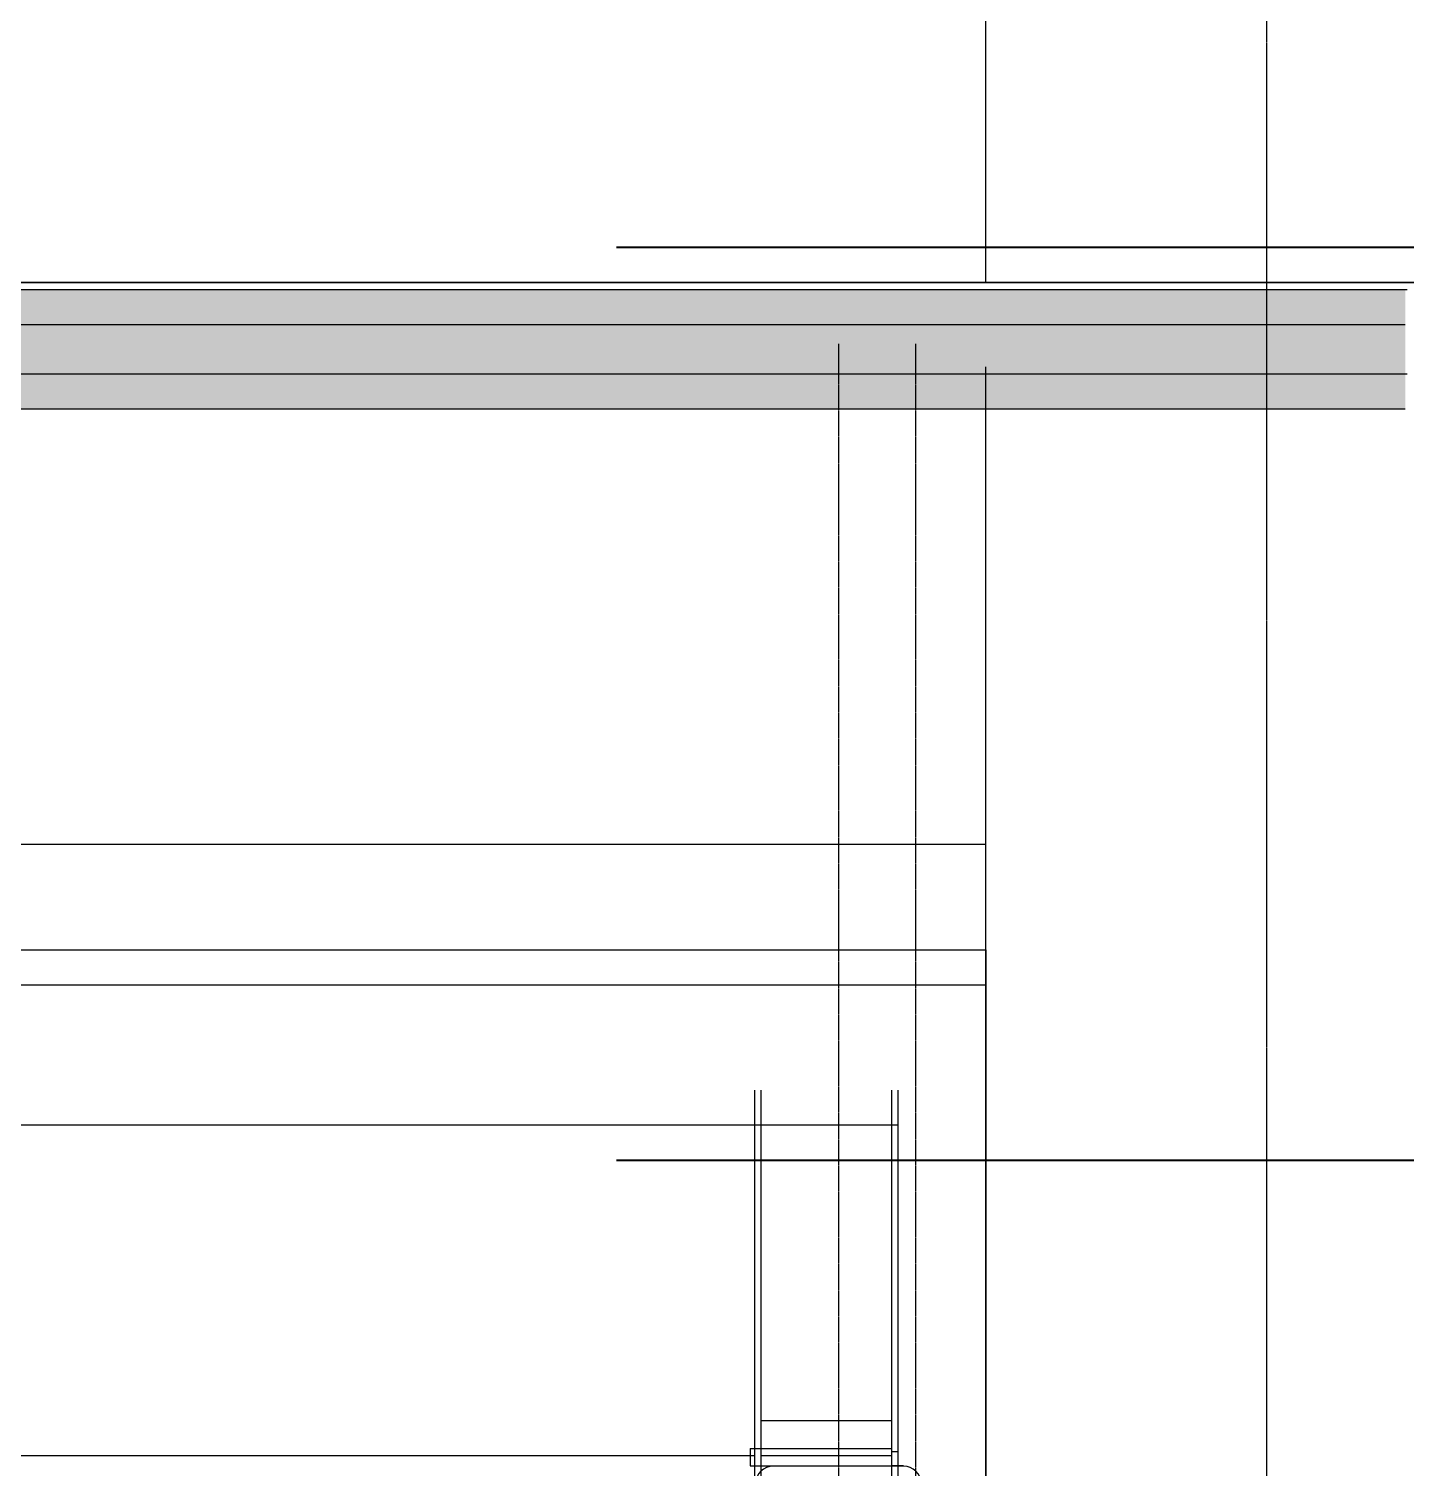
# Model space of a CAD drawing. Extents: x 220580 to 2027826, y -309201 to 71987.
# Drawn here: x 402285 to 404247, y -218217 to -216168 of the extents above; entities that cross this region are included whole.
import ezdxf

# ---------------------------------------------------------------- set-up
doc = ezdxf.new("R2010")
doc.units = 0
for name, pattern in [('20剖面图$0$DASH', [0.35, 0.25, -0.1]), ('20剖面图$0$DOTE', [2.42, 2, -0.2, 0.02, -0.2]), ('__DASH', [0.35, 0.25, -0.1]), ('CENTER', [2, 1.25, -0.25, 0.25, -0.25]), ('DASH', [0.35, 0.25, -0.1]), ('DOTE', [2.42, 2, -0.2, 0.02, -0.2]), ('ZN-DASH', [0.35, 0.25, -0.1])]:
    doc.linetypes.add(name, pattern=pattern)
for name, color, linetype in [('!ZN3-铝板幕墙-3', 3, 'Continuous'), ('1 轴线 辅助线', 1, 'CENTER'), ('20剖面图$0$A-AXIS-DOTE', 14, '20剖面图$0$DOTE'), ('20剖面图$0$AS-COLN', 6, 'Continuous'), ('20剖面图$0$COLUMN', 9, 'Continuous'), ('20剖面图$0$FAG16-10MA1-端梁结构', 7, 'Continuous'), ('20剖面图$0$FHSGH10105-主梁-01', 7, 'Continuous'), ('20剖面图$0$FHSGH10105-主梁-02', 7, 'Continuous'), ('20剖面图$0$FHSGH10105-主梁-06', 7, 'Continuous'), ('20剖面图$0$PUB_HATCH', 8, 'Continuous'), ('20剖面图$0$连接板', 7, 'Continuous'), ('A-AXIS-DOTE', 14, 'DOTE'), ('A-AXIS-DP', 126, 'Continuous'), ('A-LIN-V', 9, 'Continuous'), ('A-SFCE', 30, 'Continuous'), ('AS-COLN', 6, 'Continuous'), ('COLUMN', 4, 'Continuous'), ('DOTE', 1, 'CENTER'), ('FHSGH10105-主梁-01', 7, 'Continuous'), ('FHSGH10105-主梁-02', 7, 'Continuous'), ('FHSGH10105-主梁-04', 7, 'Continuous'), ('FHSGH10105-主梁-06', 7, 'Continuous'), ('PUB_HATCH', 8, 'Continuous')]:
    doc.layers.add(name, color=color, linetype=linetype)

# ---------------------------------------------------------------- blocks, each defined once
blk = doc.blocks.new('5555rrrrrrrrrrr')
at = {"color": 6, "linetype": 'DASH'}
blk.add_lwpolyline([(-1626925, 568562.5), (-1636625, 568562.5), (-1636625, 574792.5), (-1626925, 574792.5), (-1626925, 568562.5)], dxfattribs=at)
at = {"layer": 'A-AXIS-DOTE'}
for p, q in [((-1627135, 575655), (-1627135, 568562.5)), ((-1627025, 575655), (-1627025, 568562.5))]:
    blk.add_line(p, q, dxfattribs=at)
at = {"layer": 'FHSGH10105-主梁-01', "color": 7, "linetype": 'Continuous'}
for p, q in [((-1627059.3, 574592.5), (-1627059.3, 574234.5)), ((-1627050.3, 574592.5), (-1627050.3, 574234.5)), ((-1627059.3, 574234.5), (-1627059.3, 574077.4)), ((-1627050.3, 574234.5), (-1627050.3, 574077.4))]:
    blk.add_line(p, q, dxfattribs=at)
at = {"layer": 'FHSGH10105-主梁-02', "color": 7, "linetype": 'Continuous'}
for p, q in [((-1627254, 574234.9), (-1627254, 574592.5)), ((-1627245, 574234.9), (-1627245, 574592.5)), ((-1627254, 574082.5), (-1627254, 574234.9)), ((-1627245, 574082.5), (-1627245, 574234.9))]:
    blk.add_line(p, q, dxfattribs=at)
at = {"layer": 'FHSGH10105-主梁-04', "color": 7, "linetype": 'Continuous'}
blk.add_line((-1627050.3, 574592.5), (-1636490.7, 574592.5), dxfattribs=at)
at = {"layer": 'FHSGH10105-主梁-06', "color": 7, "linetype": 'Continuous'}
for p, q in [((-1627254, 574121.8), (-1636296, 574121.8)), ((-1627059.3, 574121.8), (-1627245, 574121.8))]:
    blk.add_line(p, q, dxfattribs=at)
blk = doc.blocks.new('20250821141233')
at = {"layer": 'A-AXIS-DOTE', "linetype": '__DASH', "ltscale": 2}
blk.add_line((131047.7, 7500), (109330.4, 7500), dxfattribs=at)
at = {"layer": 'DOTE', "ltscale": 180}
blk.add_line((125100, -5813.6), (125100, 18238.3), dxfattribs=at)
blk = doc.blocks.new('20250828132035')
at = {"layer": '20剖面图$0$PUB_HATCH'}
h = blk.add_hatch(dxfattribs=at)
h.set_pattern_fill('钢筋混凝土', color=256, scale=30, style=0)
h.set_pattern_definition([(45, (1654310.4, -568207.45), (-53.0330086, 53.0330086), []), (50, (1654310.4, -568207.45), (215.178055, -18.82564), [22.5, -247.5]), (355, (1654310.4, -568207.45), (-41.6254, 225.65764), [18, -198]), (100.4514, (1654328.33, -568209.02), (173.552815, 206.831863), [19.122057, -210.342634]), (46.1842, (1654310.4, -568147.45), (320.172315, -49.655704), [33.75, -371.25]), (96.6356, (1654337.08, -568151.6), (280.39881, 292.23536), [28.683086, -315.5139]), (351.1842, (1654310.4, -568147.45), (280.398584, 292.23558), [27, -297]), (21, (1654340.4, -568162.45), (179.072116, -120.785667), [22.5, -247.5]), (326, (1654340.4, -568162.45), (72.9946, 217.545014), [18, -198]), (71.4514, (1654355.32, -568172.52), (252.066789, 96.75915), [19.122057, -210.342634]), (37.5, (1654310.4, -568207.45), (3.6479566, 99.868156), [0, -195.6, 0, -201, 0, -198.75]), (7.5, (1654310.4, -568207.45), (78.920861, 118.3235136), [0, -114.6, 0, -191.1, 0, -75.75]), (327.5, (1654243.5, -568207.45), (160.146731, -6.7664615), [0, -75, 0, -234, 0, -310.5]), (317.5, (1654213.5, -568207.45), (174.955851, 30.031495), [0, -97.5, 0, -155.4, 0, -220.5])])
h.paths.add_polyline_path([(-2.7, 7370), (-2.7, 7490), (-10550, 7490), (-10550, 7370)])
at = {"color": 4, "linetype": 'ZN-DASH', "ltscale": 30, "const_width": 3}
for points in [[(455.6, 7536.5), (455.6, 7550), (-1126.3, 7550)], [(455.6, 6263.5), (455.6, 6250), (-1126.3, 6250)]]:
    blk.add_lwpolyline(points, dxfattribs=at)
at = {"color": 6, "linetype": '20剖面图$0$DASH'}
blk.add_lwpolyline([(-600, 320), (-10300, 320), (-10300, 6550), (-600, 6550), (-600, 320)], dxfattribs=at)
at = {"layer": '20剖面图$0$A-AXIS-DOTE'}
for p, q in [((-810, 7412.5), (-810, 320)), ((-700, 7412.5), (-700, 320))]:
    blk.add_line(p, q, dxfattribs=at)
at = {"layer": '20剖面图$0$AS-COLN'}
for p, q in [((-10550, 7490), (0, 7490)), ((-10550, 7370), (0, 7370))]:
    blk.add_line(p, q, dxfattribs=at)
at = {"layer": '20剖面图$0$COLUMN'}
for p, q in [((-600, 7550), (-600, 12550)), ((-600, 50), (-600, 7380))]:
    blk.add_line(p, q, dxfattribs=at)
at = {"layer": '20剖面图$0$FAG16-10MA1-端梁结构', "color": 7, "linetype": 'Continuous'}
blk.add_line((-902.7, 5814.9), (-717.3, 5814.9), dxfattribs=at)
for centre, start, end in [((-902.7, 5789.7), 90, 180), ((-717.3, 5789.7), 0, 90)]:
    blk.add_arc(centre, 25.1, start, end, dxfattribs=at)
at = {"layer": '20剖面图$0$FHSGH10105-主梁-01', "color": 7, "linetype": 'Continuous'}
for p, q in [((-734.3, 6350), (-734.3, 5992)), ((-725.3, 6350), (-725.3, 5992)), ((-734.3, 5992), (-734.3, 5834.9)), ((-725.3, 5992), (-725.3, 5834.9)), ((-725.3, 5834.9), (-734.3, 5834.9))]:
    blk.add_line(p, q, dxfattribs=at)
at = {"layer": '20剖面图$0$FHSGH10105-主梁-02', "color": 7, "linetype": 'Continuous'}
for p, q in [((-929, 5992.4), (-929, 6350)), ((-920, 5992.4), (-920, 6350)), ((-929, 5840), (-929, 5992.4)), ((-920, 5840), (-920, 5992.4)), ((-929, 5840), (-920, 5840))]:
    blk.add_line(p, q, dxfattribs=at)
at = {"layer": '20剖面图$0$FHSGH10105-主梁-06', "color": 7, "linetype": 'Continuous'}
blk.add_line((-734.3, 5879.3), (-920, 5879.3), dxfattribs=at)
at = {"layer": '20剖面图$0$连接板', "color": 7, "linetype": 'Continuous'}
for p, q in [((-935.7, 5840), (-734.3, 5840)), ((-935.7, 5840), (-935.7, 5814.9)), ((-734.3, 5840), (-734.3, 5814.9)), ((-935.7, 5814.9), (-902.7, 5814.9)), ((-717.3, 5814.9), (-734.3, 5814.9))]:
    blk.add_line(p, q, dxfattribs=at)
blk = doc.blocks.new('A$Cd368c47f')
at = {"ltscale": 30}
blk.add_blockref('20250828132035', (200, 0), dxfattribs=at)
at = {"layer": '1 轴线 辅助线', "ltscale": 400}
blk.add_line((0, -3125.5), (0, 16938.5), dxfattribs=at)

msp = doc.modelspace()

# ---------------------------------------------------------------- hatches: boundary and pattern name
at = {"layer": 'PUB_HATCH'}
msp.add_hatch(color=256, dxfattribs=at).paths.add_polyline_path([(404245.5, -216709), (404245.5, -216589), (393698.2, -216589), (393698.2, -216709)])

# ---------------------------------------------------------------- linework, layer by layer
at = {"layer": 'A-AXIS-DOTE'}
msp.add_line((404048.2, -229842.5), (404048.2, -205790.6), dxfattribs=at)
at = {"layer": 'A-LIN-V'}
msp.add_lwpolyline([(403648.2, -217329), (393948.2, -217329)], dxfattribs=at)
at = {"layer": 'A-SFCE'}
msp.add_line((389148.2, -216529), (404548.2, -216529), dxfattribs=at)
at = {"layer": 'AS-COLN'}
for p, q in [((393698.2, -216589), (404245.5, -216589)), ((393698.2, -216709), (404245.5, -216709))]:
    msp.add_line(p, q, dxfattribs=at)
at = {"layer": 'COLUMN'}
for p, q in [((403648.2, -216529), (403648.2, -211529)), ((403648.2, -224029), (403648.2, -216699))]:
    msp.add_line(p, q, dxfattribs=at)

# ---------------------------------------------------------------- block references
at = {"layer": 'A-AXIS-DP', "ltscale": 2800}
msp.add_blockref('20250821141233', (278948.2, -224029), dxfattribs=at)
at = {"layer": 'A-LIN-V'}
msp.add_blockref('5555rrrrrrrrrrr', (2030573.2, -792321.5), dxfattribs=at)

# ---------------------------------------------------------------- next in the draw order: block references
at = {"layer": '!ZN3-铝板幕墙-3', "ltscale": 2000}
msp.add_blockref('A$Cd368c47f', (404048.2, -224029), dxfattribs=at)

doc.saveas('drawing.dxf')
